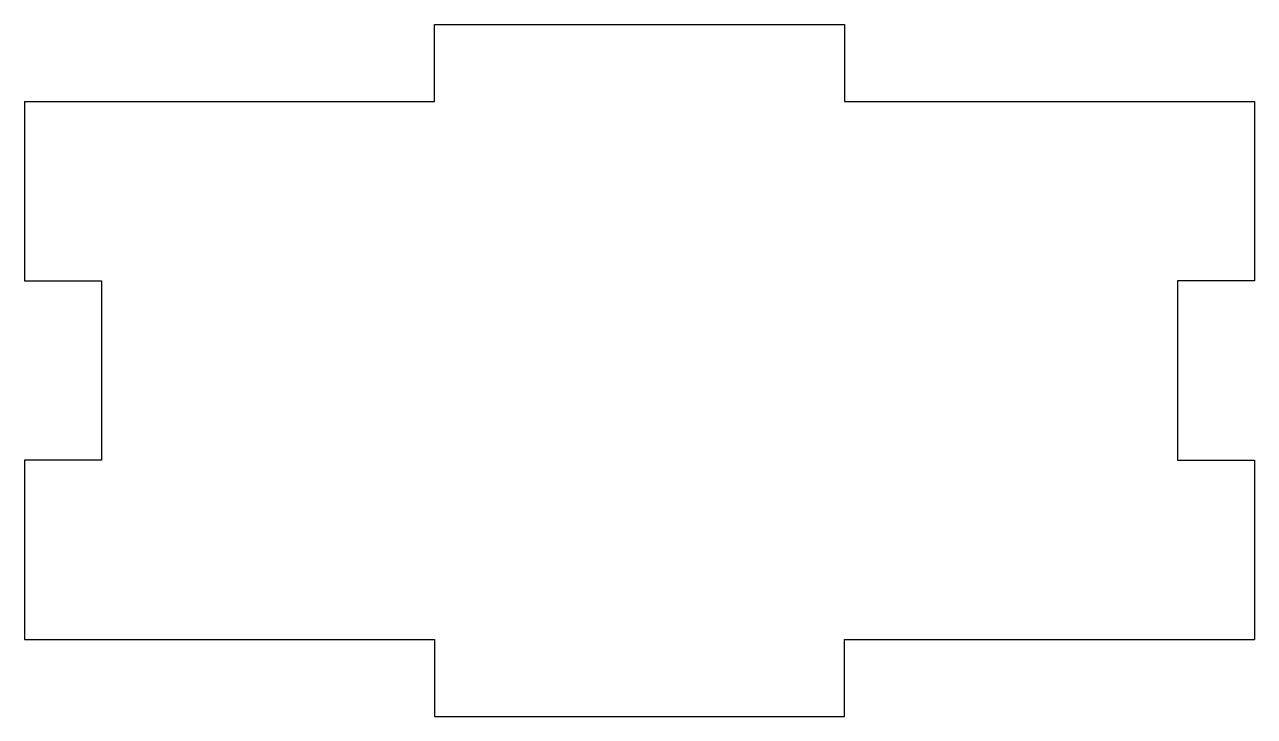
# Model space of a CAD drawing. Header units: millimetres. Extents: x -24 to 24, y -13.5 to 13.5.
import ezdxf

# ---------------------------------------------------------------- set-up
doc = ezdxf.new("R2010")
doc.units = ezdxf.units.MM

msp = doc.modelspace()

# ---------------------------------------------------------------- linework, layer by layer
at = {"color": 7, "linetype": 'Continuous', "lineweight": 25}
for p, q in [((-8, 13.5), (8, 13.5)), ((-8, 10.5), (-8, 13.5)), ((8, 13.5), (8, 10.5)), ((-24, 10.5), (-24, 3.5)), ((-24, 10.5), (-8, 10.5)), ((8, 10.5), (24, 10.5)), ((24, 10.5), (24, 3.5)), ((-24, 3.5), (-21, 3.5)), ((-21, 3.5), (-21, -3.5)), ((21, 3.5), (21, -3.5)), ((24, 3.5), (21, 3.5)), ((-21, -3.5), (-24, -3.5)), ((-24, -3.5), (-24, -10.5)), ((21, -3.5), (24, -3.5)), ((24, -3.5), (24, -10.5)), ((-24, -10.5), (-8, -10.5)), ((-8, -10.5), (-8, -13.5)), ((8, -13.5), (8, -10.5)), ((8, -10.5), (24, -10.5)), ((-8, -13.5), (8, -13.5))]:
    msp.add_line(p, q, dxfattribs=at)

doc.saveas('drawing.dxf')
